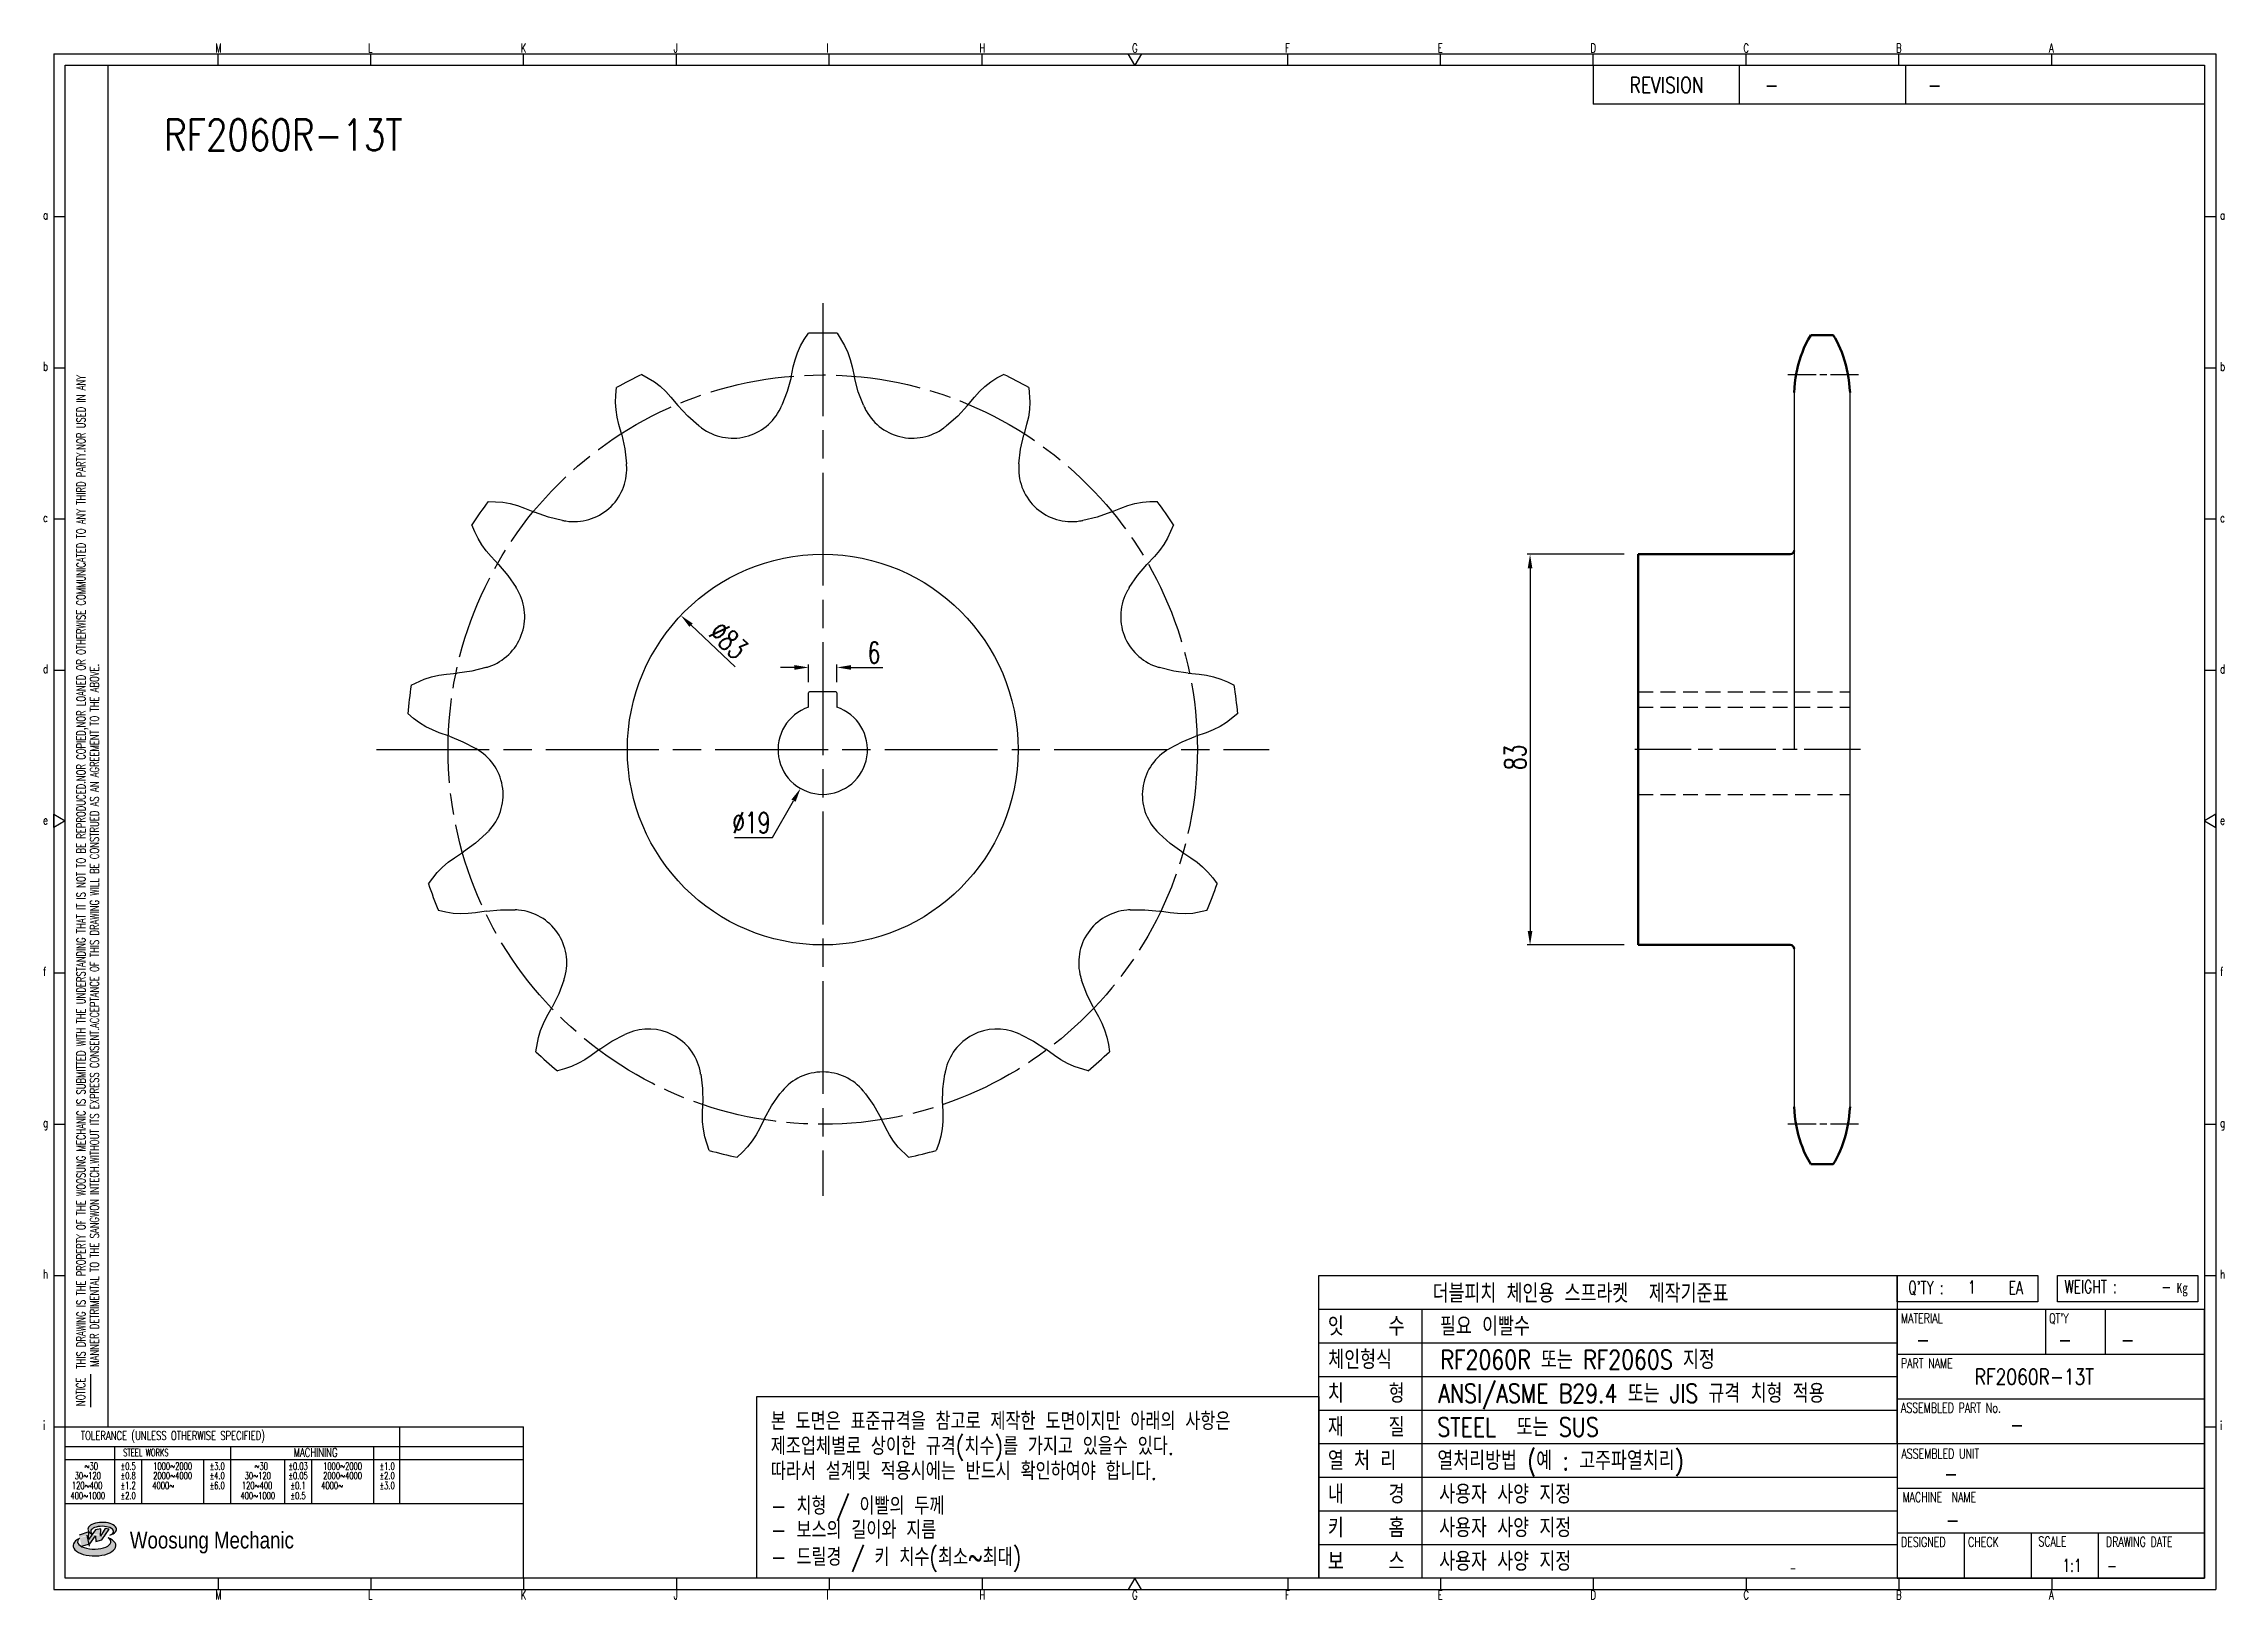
# Model space of a CAD drawing. Header units: millimetres. Extents: x 1539 to 2002, y -1904 to -1573.
import ezdxf
from ezdxf.enums import TextEntityAlignment as Align

# ---------------------------------------------------------------- set-up
doc = ezdxf.new("R2010")
doc.units = ezdxf.units.MM
for name, pattern in [('AM_ISO08W050', [18, 12, -1.5, 3, -1.5]), ('AM_ISO08W050x2', [9, 6, -0.75, 1.5, -0.75]), ('HIDDEN', [9.525, 6.35, -3.175])]:
    doc.linetypes.add(name, pattern=pattern)
for name, color, linetype, lineweight in [('AM_0', 7, 'Continuous', 50), ('CEN1', 1, 'AM_ISO08W050', 25), ('PEN_RF1', 6, 'AM_ISO08W050x2', 25)]:
    doc.layers.add(name, color=color, linetype=linetype, lineweight=lineweight)
for name, color, linetype in [('HIDDEN_RF1', 3, 'HIDDEN'), ('S-DIM', 7, 'Continuous'), ('TITLE', 7, 'Continuous'), ('도면레이아웃', 7, 'Continuous')]:
    doc.layers.add(name, color=color, linetype=linetype)
doc.styles.add('HAN', font='ROMANS.shx', dxfattribs={"width": 0.7, "bigfont": 'whgtxt.shx'})
doc.styles.add('HKD_ST2', font='romans.shx', dxfattribs={"width": 0.7, "height": 4, "bigfont": '@extfont2.shx'})
doc.styles.add('HSG', font='SIMPLEX.shx', dxfattribs={"width": 0.7, "bigfont": 'HSG.shx'})
doc.styles.add('ROMANS', font='romans.shx', dxfattribs={"width": 0.7, "bigfont": 'whgtxt.shx'})
doc.styles.add('SLDTEXTSTYLE4', font='arial.ttf', dxfattribs={"width": 0.8})
doc.dimstyles.new('RF-S3', dxfattribs={"dimscale": 3, "dimtxt": 1.5, "dimasz": 1, "dimexe": 0.2, "dimexo": 1, "dimgap": 0.3, "dimtad": 1, "dimtoh": 1, "dimdec": 1, "dimrnd": 0.01, "dimzin": 9, "dimdsep": 46, "dimtxsty": 'HSG', "dimcen": 0, "dimclrd": 1, "dimclre": 1, "dimclrt": 150, "dimazin": 2, "dimtp": 1, "dimtm": 1, "dimtfac": 0.5, "dimtdec": 1, "dimtofl": 0, "dimtmove": 0, "dimatfit": 3, "dimfxl": 0, "dimtvp": 1, "dimtolj": 2, "dimlwd": -1, "dimlwe": -1, "dimarcsym": 0})

# ---------------------------------------------------------------- blocks, each defined once
blk = doc.blocks.new('SUYWSHJH')
at = {"layer": '도면레이아웃'}
h = blk.add_hatch(color=10, dxfattribs=at)
h.paths.add_polyline_path([(1.544, 35.177), (1.554, 34.966), (1.779, 35.034), (2.054, 35.422), (1.908, 35.446), (1.728, 35.167), (1.741, 35.439), (1.547, 35.405), (1.292, 35.041), (1.295, 35.33), (0.943, 35.208), (1.03, 34.8), (1.336, 34.885)])
edge = h.paths.add_edge_path()
edge.add_ellipse((1.795, 35.421), major_axis=(-0.53, 0), ratio=0.487785, start_angle=122.36065, end_angle=403.39574)
edge.add_line((1.411, 35.244), (1.419, 35.261))
edge.add_ellipse((1.798, 35.344), major_axis=(-0.423, 0), ratio=0.444396, start_angle=131.58977, end_angle=386.19408, ccw=False)
edge = h.paths.add_edge_path()
edge.add_ellipse((1.512, 34.815), major_axis=(-0.793, 0), ratio=0.480113, start_angle=314.67633, end_angle=590.85213)
edge.add_ellipse((1.501, 34.958), major_axis=(-0.62, 0), ratio=0.43311, start_angle=331.7024, end_angle=574.42495, ccw=False)
for p, q in [((0, 90.118), (80.15, 90.118)), ((0, 90.118), (0, 33.191)), ((6.089, 89.693), (6.089, 90.118)), ((11.753, 89.693), (11.753, 90.118)), ((17.418, 89.693), (17.418, 90.118)), ((23.082, 89.693), (23.082, 90.118)), ((28.746, 89.693), (28.746, 90.118)), ((34.411, 89.693), (34.411, 90.118)), ((45.739, 89.693), (45.739, 90.118)), ((51.404, 89.693), (51.404, 90.118)), ((57.068, 89.693), (57.068, 90.118)), ((62.732, 89.693), (62.732, 90.118)), ((68.397, 89.693), (68.397, 90.118)), ((74.061, 89.693), (74.061, 90.118)), ((80.15, 90.118), (80.15, 33.191)), ((0, 84.085), (0.425, 84.085)), ((79.725, 84.085), (80.15, 84.085)), ((0, 78.478), (0.425, 78.478)), ((79.725, 78.478), (80.15, 78.478)), ((0, 72.87), (0.425, 72.87)), ((79.725, 72.87), (80.15, 72.87)), ((0, 67.262), (0.425, 67.262)), ((79.725, 67.262), (80.15, 67.262)), ((0, 56.047), (0.425, 56.047)), ((79.725, 56.047), (80.15, 56.047)), ((0, 50.439), (0.425, 50.439)), ((79.725, 50.439), (80.15, 50.439)), ((0, 44.832), (0.425, 44.832)), ((79.725, 44.832), (80.15, 44.832)), ((1.377, 39.947), (1.377, 41.174)), ((0, 39.224), (0.425, 39.224)), ((79.725, 39.224), (80.15, 39.224)), ((0, 33.191), (80.15, 33.191)), ((6.089, 33.616), (6.089, 33.191)), ((11.753, 33.616), (11.753, 33.191)), ((17.418, 33.616), (17.418, 33.191)), ((23.082, 33.616), (23.082, 33.191)), ((28.746, 33.616), (28.746, 33.191)), ((34.411, 33.616), (34.411, 33.191)), ((45.739, 33.616), (45.739, 33.191)), ((51.404, 33.616), (51.404, 33.191)), ((57.068, 33.616), (57.068, 33.191)), ((62.732, 33.616), (62.732, 33.191)), ((68.397, 33.616), (68.397, 33.191)), ((74.061, 33.616), (74.061, 33.191))]:
    blk.add_line(p, q)
at = {"color": 2}
for p, q in [((2.017, 39.224), (2.017, 89.693)), ((0.425, 39.224), (17.418, 39.224)), ((12.816, 39.224), (12.816, 36.382)), ((17.418, 33.616), (17.418, 39.224)), ((0.425, 38.487), (17.418, 38.487)), ((0.425, 38.012), (17.418, 38.012)), ((2.257, 38.487), (2.257, 36.382)), ((3.257, 38.012), (3.257, 36.382)), ((5.557, 38.012), (5.557, 36.382)), ((6.557, 38.5), (6.557, 36.382)), ((8.557, 38.012), (8.557, 36.382)), ((9.557, 38.026), (9.557, 36.382)), ((11.857, 38.487), (11.857, 36.382)), ((0.425, 36.382), (17.418, 36.382))]:
    blk.add_line(p, q, dxfattribs=at)
at = {"color": 6, "ltscale": 0.5}
for p, q in [((57.068, 89.693), (57.068, 88.246)), ((62.47, 89.693), (62.47, 88.246)), ((68.635, 89.693), (68.635, 88.246)), ((79.725, 88.246), (57.068, 88.246)), ((68.336, 38.59), (68.336, 43.563)), ((79.725, 43.563), (68.336, 43.563)), ((73.827, 43.563), (73.827, 41.905)), ((76.037, 43.563), (76.037, 41.905)), ((79.725, 38.59), (79.725, 43.563)), ((79.725, 41.905), (68.336, 41.905)), ((79.725, 40.248), (68.336, 40.248)), ((68.336, 38.59), (68.336, 33.616)), ((79.725, 38.59), (68.336, 38.59)), ((79.725, 33.616), (79.725, 38.59)), ((79.725, 36.932), (68.336, 36.932)), ((79.725, 35.274), (68.336, 35.274)), ((70.822, 33.616), (70.822, 35.274)), ((73.309, 33.616), (73.309, 35.274)), ((75.796, 33.616), (75.796, 35.274)), ((68.336, 33.616), (79.725, 33.616))]:
    blk.add_line(p, q, dxfattribs=at)
for points in [[(40.075, 89.693), (39.83, 90.118), (40.32, 90.118)], [(0.425, 89.693), (79.725, 89.693), (79.725, 33.616), (0.425, 33.616)], [(0.425, 61.679), (0, 61.433), (0, 61.924)], [(79.725, 61.679), (80.15, 61.433), (80.15, 61.924)], [(40.075, 33.616), (39.83, 33.191), (40.32, 33.191)]]:
    blk.add_lwpolyline(points, close=True)
at = {"layer": 'TITLE', "color": 20}
for p, q in [((68.336, 43.851), (68.336, 44.826)), ((68.336, 44.826), (73.54, 44.826)), ((73.54, 44.826), (73.54, 43.851)), ((74.277, 43.851), (74.277, 44.826)), ((74.277, 44.826), (79.481, 44.826)), ((79.481, 44.826), (79.481, 43.851)), ((73.54, 43.851), (68.336, 43.851)), ((79.481, 43.851), (74.277, 43.851))]:
    blk.add_line(p, q, dxfattribs=at)
at = {"layer": '도면레이아웃'}
for p, q in [((1.295, 35.33), (0.943, 35.208)), ((1.03, 34.8), (1.336, 34.885)), ((1.224, 35.208), (1.311, 34.8)), ((1.224, 35.208), (1.224, 35.208)), ((1.547, 35.405), (1.292, 35.041)), ((1.292, 35.041), (1.295, 35.33)), ((1.336, 34.885), (1.544, 35.177)), ((1.419, 35.261), (1.411, 35.244)), ((1.544, 35.177), (1.554, 34.966)), ((1.741, 35.439), (1.547, 35.405)), ((1.554, 34.966), (1.779, 35.034)), ((1.908, 35.446), (1.728, 35.167)), ((1.728, 35.167), (1.741, 35.439)), ((1.779, 35.034), (2.054, 35.422)), ((2.054, 35.422), (1.908, 35.446))]:
    blk.add_line(p, q, dxfattribs=at)
for centre, major_axis, ratio, start_param, end_param in [((1.795, 35.421), (-0.53, 0), 0.487785, 2.135596, 7.040584), ((1.512, 34.815), (-0.793, 0), 0.480113, 5.492138, 10.312315), ((1.501, 34.958), (-0.62, 0), 0.43311, 5.789299, 10.025607), ((1.798, 35.344), (-0.423, 0), 0.444396, 2.296675, 6.740358)]:
    blk.add_ellipse(centre, major_axis=major_axis, ratio=ratio, start_param=start_param, end_param=end_param, dxfattribs=at)
at = {"color": 4, "style": 'HKD_ST2', "width": 0.7}
for s, p in [('M', (5.988, 90.164)), ('L', (11.652, 90.164)), ('K', (17.316, 90.164)), ('J', (22.981, 90.164)), ('I', (28.645, 90.164)), ('H', (34.309, 90.164)), ('G', (39.974, 90.164)), ('F', (45.638, 90.164)), ('E', (51.302, 90.164)), ('D', (56.967, 90.164)), ('C', (62.631, 90.164)), ('B', (68.295, 90.164)), ('A', (73.96, 90.164)), ('a', (-0.395, 83.976)), ('a', (80.305, 83.97)), ('b', (-0.395, 78.368)), ('b', (80.305, 78.362)), ('c', (-0.395, 72.76)), ('c', (80.305, 72.754)), ('d', (-0.395, 67.153)), ('d', (80.305, 67.147)), ('e', (-0.395, 61.545)), ('e', (80.305, 61.539)), ('f', (-0.395, 55.937)), ('f', (80.305, 55.931)), ('g', (-0.395, 50.33)), ('g', (80.305, 50.324)), ('h', (-0.395, 44.722)), ('h', (80.305, 44.716)), ('i', (-0.395, 39.114)), ('i', (80.305, 39.108)), ('M', (5.988, 32.824)), ('L', (11.652, 32.824)), ('K', (17.316, 32.824)), ('J', (22.981, 32.824)), ('I', (28.645, 32.824)), ('H', (34.309, 32.824)), ('G', (39.974, 32.824)), ('F', (45.638, 32.824)), ('E', (51.302, 32.824)), ('D', (56.967, 32.824)), ('C', (62.631, 32.824)), ('B', (68.295, 32.824)), ('A', (73.96, 32.824))]:
    blk.add_text(s, height=0.326, dxfattribs=at).set_placement(p)
for s, height, style, width, p in [('REVISION', 0.5806, 'HAN', 0.8, (58.415, 88.664)), ('-', 0.581, 'HAN', 0.8, (63.426, 88.664)), ('-', 0.581, 'HAN', 0.8, (69.468, 88.664)), ("Q'TY : ", 0.4746, 'HKD_ST2', 0.7, (68.743, 44.143)), ('1', 0.475, 'HKD_ST2', 0.7, (70.957, 44.165)), ('EA', 0.4746, 'HKD_ST2', 0.7, (72.464, 44.143)), ('WEIGHT : ', 0.4746, 'HKD_ST2', 0.7, (74.536, 44.176)), ('-', 0.581, 'HAN', 0.8, (69.029, 42.157)), ('-', 0.581, 'HAN', 0.8, (74.289, 42.157)), ('-', 0.581, 'HAN', 0.8, (76.623, 42.157)), ('-', 0.581, 'HAN', 0.8, (72.515, 39.013)), ('-', 0.581, 'HAN', 0.8, (70.067, 37.189)), ('-', 0.581, 'HAN', 0.8, (70.126, 35.48)), ('1:1', 0.4746, 'HKD_ST2', 0.7, (74.458, 33.848)), ('-', 0.475, 'HKD_ST2', 0.7, (76.112, 33.837))]:
    blk.add_text(s, height=height, dxfattribs=dict(style=style, width=width)).set_placement(p)
at = {"color": 2, "style": 'HKD_ST2', "width": 0.7}
for s, p in [(' THIS DRAWING IS THE PROPERTY OF THE WOOSUNG MECHANIC IS SUBMITTED WITH THE UNDERSTANDING THAT IT IS NOT TO BE REPRODUCED.NOR COPIED,NOR LOANED OR OTHERWISE COMMUNICATED TO ANY THIRD PARTY.NOR USED IN ANY', (1.173, 41.217)), ('MANNER DETRIMENTAL TO THE SANGWON INTECH.WITHOUT ITS EXPRESS CONSENT.ACCEPTANCE OF THIS DRAWING WILL BE CONSTRUED AS AN AGREEMENT TO THE ABOVE.', (1.672, 41.447))]:
    blk.add_text(s, height=0.326266, rotation=90, dxfattribs=at).set_placement(p)
at = {"style": 'HKD_ST2', "width": 0.7}
blk.add_text('-', height=0.475, dxfattribs=at).set_placement((78.499, 44.176), align=Align.RIGHT)
at = {"color": 4, "style": 'HKD_ST2', "width": 0.7}
for s, height, p in [('MATERIAL', 0.3651, (68.474, 43.425)), ("QT'Y", 0.3651, (73.965, 43.425)), ('PART NAME', 0.3651, (68.474, 41.756)), ('ASSEMBLED PART No.', 0.36511, (68.474, 40.109)), ('ASSEMBLED UNIT', 0.36511, (68.49, 38.408)), ('MACHINE  NAME', 0.36511, (68.532, 36.794)), ('DESIGNED', 0.3651, (68.474, 35.136)), ('CHECK', 0.3651, (70.961, 35.136)), ('SCALE', 0.3651, (73.566, 35.153)), ('DRAWING DATE', 0.36511, (76.071, 35.141))]:
    blk.add_text(s, height=height, dxfattribs=at).set_placement(p, align=Align.TOP_LEFT)
at = {"style": 'HKD_ST2', "width": 0.7}
blk.add_text('NOTICE', height=0.3263, rotation=90, dxfattribs=at).set_placement((1.163, 39.988))
for s, height, style, width, p in [('TOLERANCE (UNLESS OTHERWISE SPECIFIED)', 0.32627, 'HKD_ST2', 0.7, (4.417, 38.896)), ('-', 0.326, 'ROMANS', 0.65, (64.469, 33.975))]:
    blk.add_text(s, height=height, dxfattribs=dict(style=style, width=width)).set_placement(p, align=Align.MIDDLE_CENTER)
at = {"color": 4, "style": 'HKD_ST2', "width": 0.7}
for s, height, p in [('STEEL WORKS', 0.26101, (3.416, 38.268)), ('MACHINING', 0.3263, (9.707, 38.27)), ('%%P0.5', 0.261, (2.757, 37.762)), ('%%P0.8', 0.261, (2.757, 37.411)), ('%%P3.0', 0.261, (6.057, 37.762)), ('%%P4.0', 0.261, (6.057, 37.411)), ('%%P0.03', 0.261, (9.057, 37.762)), ('%%P0.05', 0.261, (9.057, 37.411)), ('%%P1.0', 0.261, (12.357, 37.762)), ('%%P2.0', 0.261, (12.357, 37.411)), ('%%P1.2', 0.261, (2.757, 37.045)), ('%%P2.0', 0.261, (2.757, 36.67)), ('%%P6.0', 0.261, (6.057, 37.045)), ('%%P0.1', 0.261, (9.057, 37.045)), ('%%P0.5', 0.261, (9.057, 36.67)), ('%%P3.0', 0.261, (12.357, 37.045))]:
    blk.add_text(s, height=height, dxfattribs=at).set_placement(p, align=Align.MIDDLE)
for s, height, p in [('30%%126120', 0.261, (1.263, 37.411)), ('%%12630', 0.261, (1.389, 37.762)), ('2000%%1264000', 0.26101, (4.407, 37.411)), ('1000%%1262000', 0.26101, (4.407, 37.762)), ('30%%126120', 0.261, (7.563, 37.411)), ('%%12630', 0.261, (7.689, 37.762)), ('2000%%1264000', 0.26101, (10.707, 37.411)), ('1000%%1262000', 0.26101, (10.707, 37.762)), ('400%%1261000', 0.26101, (1.263, 36.67)), ('120%%126400', 0.26101, (1.237, 37.045)), ('4000%%126', 0.261, (4.061, 37.045)), ('400%%1261000', 0.26101, (7.563, 36.67)), ('120%%126400', 0.26101, (7.537, 37.045)), ('4000%%126', 0.261, (10.321, 37.045))]:
    blk.add_text(s, height=height, dxfattribs=at).set_placement(p, align=Align.MIDDLE_CENTER)
at = {"color": 1, "style": 'SLDTEXTSTYLE4', "width": 0.8}
blk.add_text('Woosung Mechanic', height=0.61957, dxfattribs=at).set_placement((2.822, 34.711))
at = {"layer": 'TITLE', "width": 0.8}
blk.add_text('Kg', height=0.3789, dxfattribs=at).set_placement((78.694, 44.176))
blk = doc.blocks.new('RF20601')
at = {"color": 150}
for p, q in [((1275.22, 18.47), (1365.55, 18.47)), ((1275.22, 18.47), (1365.55, 18.47)), ((1291.34, 18.47), (1291.34, -23.5)), ((1275.22, 13.23), (1365.55, 13.23)), ((1275.22, 7.98), (1365.55, 7.98)), ((1275.22, 2.73), (1365.55, 2.73)), ((1275.22, -2.51), (1365.55, -2.51)), ((1275.22, -7.76), (1365.55, -7.76)), ((1275.22, -13), (1365.55, -13)), ((1275.22, -18.25), (1365.55, -18.25))]:
    blk.add_line(p, q, dxfattribs=at)
blk.add_lwpolyline([(1275.22, 23.72), (1365.55, 23.72), (1365.55, -23.5), (1275.22, -23.5)], close=True, dxfattribs=at)
blk.add_lwpolyline([(1187.47, 4.85), (1275.22, 4.85), (1275.22, -23.5), (1187.47, -23.5)], close=True)
at = {"color": 150, "style": 'HAN', "width": 0.8}
for s, height, p in [('더블피치 체인용 스프라켓  제작기준표', 2.9346, (1293, 19.48)), ('잇    수 ', 2.935, (1276.65, 14.34)), ('필요 이빨수', 2.935, (1294.15, 14.34)), ('체인형식 ', 2.935, (1276.72, 9.12)), ('RF2060R 또는 RF2060S 지정', 2.9346, (1294.22, 9.12)), ('치    형', 2.935, (1276.65, 3.85)), ('ANSI/ASME B29.4 또는 JIS 규격 치형 적용', 2.9346, (1293.88, 3.85)), ('재    질', 2.935, (1276.65, -1.4)), ('STEEL  또는 SUS', 2.9346, (1293.74, -1.4)), ('열처리방법 (예 : 고주파열치리)', 2.9346, (1293.74, -6.64)), ('열 처 리', 2.935, (1276.65, -6.64)), ('내    경', 2.935, (1276.65, -11.89)), ('사용자 사양 지정', 2.935, (1294.03, -11.89)), ('키    홈', 2.935, (1276.65, -17.13)), ('사용자 사양 지정', 2.935, (1294.03, -17.13)), ('보    스', 2.935, (1276.65, -22.38)), ('사용자 사양 지정', 2.935, (1294.03, -22.38))]:
    blk.add_text(s, height=height, dxfattribs=at).set_placement(p)
at = {"style": 'HAN', "width": 0.8}
for s, p in [('본 도면은 표준규격을 참고로 제작한 도면이지만 아래의 사항은', (1189.67, -0.4)), ('제조업체별로 상이한 규격(치수)를 가지고 있을수 있다.', (1189.67, -4.29)), ('따라서 설계및 적용시에는 반드시 확인하여야 합니다.', (1189.67, -8.18)), ('- 치형 / 이빨의 두께', (1189.67, -13.62)), ('- 보스의 길이와 지름', (1189.67, -17.38)), ('- 드릴경 / 키 치수(최소~최대)', (1189.67, -21.61))]:
    blk.add_text(s, height=2.7767, dxfattribs=at).set_placement(p)
blk = doc.blocks.new('*D3')
at = {"layer": 'Defpoints', "color": 0, "transparency": 16777216}
for p in [(1674.23, -1694.71), (1734.55, -1751.72)]:
    blk.add_point(p, dxfattribs=at)
at = {"layer": 'S-DIM', "color": 1, "transparency": 16777216}
blk.add_line((1685.76, -1705.61), (1676.41, -1696.77), dxfattribs=at)
blk.add_solid([(1676.75, -1696.41), (1676.07, -1697.14), (1674.23, -1694.71)], dxfattribs=at)
at = {"layer": 'S-DIM', "color": 150, "transparency": 16777216, "insert": (1684.38, -1699.97), "char_height": 4.5, "attachment_point": 5, "rotation": 316.6172, "style": 'HSG'}
blk.add_mtext('\\A2;∅83', dxfattribs=at)
blk = doc.blocks.new('*D4')
at = {"layer": 'Defpoints', "color": 0, "transparency": 16777216}
for p in [(1709.11, -1714.97), (1699.67, -1731.46)]:
    blk.add_point(p, dxfattribs=at)
at = {"layer": 'S-DIM', "color": 1, "transparency": 16777216}
for p, q in [((1693.71, -1741.88), (1698.18, -1734.07)), ((1685.61, -1741.88), (1693.71, -1741.88))]:
    blk.add_line(p, q, dxfattribs=at)
blk.add_solid([(1697.75, -1733.82), (1698.62, -1734.31), (1699.67, -1731.46)], dxfattribs=at)
at = {"layer": 'S-DIM', "color": 150, "transparency": 16777216, "insert": (1689.21, -1738.73), "char_height": 4.5, "attachment_point": 5, "style": 'HSG'}
blk.add_mtext('\\A2;∅19', dxfattribs=at)
blk = doc.blocks.new('*D5')
at = {"layer": 'Defpoints', "color": 0, "transparency": 16777216}
for p in [(1707.39, -1705.76), (1701.39, -1711.87), (1707.39, -1711.87)]:
    blk.add_point(p, dxfattribs=at)
at = {"layer": 'S-DIM', "color": 1, "transparency": 16777216}
for p, q in [((1698.39, -1705.76), (1695.39, -1705.76)), ((1701.39, -1708.87), (1701.39, -1705.16)), ((1707.39, -1708.87), (1707.39, -1705.16)), ((1710.39, -1705.76), (1717.14, -1705.76))]:
    blk.add_line(p, q, dxfattribs=at)
for points in [[(1698.39, -1705.26), (1698.39, -1706.26), (1701.39, -1705.76)], [(1710.39, -1705.26), (1710.39, -1706.26), (1707.39, -1705.76)]]:
    blk.add_solid(points, dxfattribs=at)
at = {"layer": 'S-DIM', "color": 150, "transparency": 16777216, "insert": (1715.26, -1702.61), "char_height": 4.5, "attachment_point": 5, "style": 'HSG'}
blk.add_mtext('\\A2;6', dxfattribs=at)
blk = doc.blocks.new('*D6')
at = {"layer": 'Defpoints', "color": 0, "transparency": 16777216}
for p in [(1877.65, -1681.72), (1854.67, -1764.72), (1877.65, -1764.72)]:
    blk.add_point(p, dxfattribs=at)
at = {"layer": 'S-DIM', "color": 1, "transparency": 16777216}
for p, q in [((1874.65, -1681.72), (1854.07, -1681.72)), ((1854.67, -1684.72), (1854.67, -1761.72)), ((1874.65, -1764.72), (1854.07, -1764.72))]:
    blk.add_line(p, q, dxfattribs=at)
for points in [[(1854.17, -1684.72), (1855.17, -1684.72), (1854.67, -1681.72)], [(1854.17, -1761.72), (1855.17, -1761.72), (1854.67, -1764.72)]]:
    blk.add_solid(points, dxfattribs=at)
at = {"layer": 'S-DIM', "color": 150, "transparency": 16777216, "insert": (1851.52, -1724.85), "char_height": 4.5, "attachment_point": 5, "rotation": 90, "style": 'HSG'}
blk.add_mtext('\\A2;83', dxfattribs=at)

msp = doc.modelspace()

# ---------------------------------------------------------------- linework, layer by layer
for p, q in [((1697.65, -1644.17), (1698.13, -1641.92)), ((1710.64, -1641.92), (1711.13, -1644.17)), ((1672.15, -1648.33), (1673.62, -1650.1)), ((1735.16, -1650.1), (1736.63, -1648.33)), ((1910.75, -1647.35), (1910.75, -1723.22)), ((1922.65, -1799.09), (1922.65, -1647.35)), ((1661.69, -1656.36), (1661.07, -1654.14)), ((1747.71, -1654.14), (1747.09, -1656.36)), ((1641.04, -1671.89), (1643.16, -1672.77)), ((1765.61, -1672.77), (1767.74, -1671.89)), ((1635.51, -1683.86), (1633.93, -1682.18)), ((1774.85, -1682.18), (1773.27, -1683.86)), ((1624.44, -1707.21), (1626.73, -1707)), ((1782.04, -1707), (1784.34, -1707.21)), ((1701.39, -1714.2), (1701.39, -1711.12)), ((1707.19, -1710.92), (1701.59, -1710.92)), ((1707.39, -1711.12), (1707.39, -1714.2)), ((1625.11, -1720.38), (1622.93, -1719.63)), ((1785.85, -1719.63), (1783.67, -1720.38)), ((1626.16, -1746.2), (1628.09, -1744.95)), ((1780.69, -1744.95), (1782.62, -1746.2)), ((1632.87, -1757.54), (1630.6, -1757.89)), ((1778.18, -1757.89), (1775.91, -1757.54)), ((1910.75, -1765.52), (1910.75, -1799.09)), ((1645.8, -1779.92), (1646.93, -1777.91)), ((1761.85, -1777.91), (1762.98, -1779.92)), ((1657.02, -1786.85), (1655.16, -1788.21)), ((1753.62, -1788.21), (1751.76, -1786.85)), ((1678.86, -1800.65), (1678.93, -1798.35)), ((1692.01, -1801.58), (1691.01, -1803.65)), ((1717.77, -1803.65), (1716.77, -1801.58)), ((1729.85, -1798.35), (1729.92, -1800.65))]:
    msp.add_line(p, q)
for points in [[(1698.13, -1641.92), (1698.53, -1640.4), (1699.05, -1638.92), (1699.7, -1637.46), (1700.47, -1636.08), (1701.34, -1634.77)], [(1707.43, -1634.77), (1709.04, -1637.38), (1709.7, -1638.83), (1710.23, -1640.35), (1710.64, -1641.92)], [(1665.98, -1643.49), (1668.62, -1645.05), (1669.87, -1646.03), (1671.05, -1647.12), (1672.15, -1648.33)], [(1697.65, -1644.17), (1696.85, -1647.13), (1695.72, -1650.06)], [(1713.06, -1650.06), (1711.94, -1647.19), (1711.13, -1644.17)], [(1736.63, -1648.33), (1737.69, -1647.16), (1738.83, -1646.09), (1740.09, -1645.11), (1741.41, -1644.24), (1742.8, -1643.49)], [(1661.07, -1654.14), (1660.71, -1652.61), (1660.48, -1651.06), (1660.38, -1649.47), (1660.42, -1647.88), (1660.59, -1646.32)], [(1748.19, -1646.32), (1748.4, -1649.37), (1748.31, -1650.96), (1748.08, -1652.56), (1747.71, -1654.14)], [(1678.07, -1654.41), (1675.74, -1652.38), (1673.62, -1650.1)], [(1735.16, -1650.1), (1733.08, -1652.35), (1730.71, -1654.41)], [(1661.69, -1656.36), (1662.36, -1659.35), (1662.71, -1662.47)], [(1746.07, -1662.47), (1746.41, -1659.4), (1747.09, -1656.36)], [(1633.33, -1670.47), (1636.39, -1670.63), (1637.96, -1670.91), (1639.51, -1671.33), (1641.04, -1671.89)], [(1767.74, -1671.89), (1769.22, -1671.35), (1770.73, -1670.93), (1772.3, -1670.64), (1773.87, -1670.49), (1775.45, -1670.47)], [(1633.93, -1682.18), (1632.9, -1680.99), (1631.98, -1679.73), (1631.15, -1678.36), (1630.45, -1676.95), (1629.87, -1675.48)], [(1649.11, -1674.52), (1646.11, -1673.81), (1643.16, -1672.77)], [(1765.61, -1672.77), (1762.72, -1673.8), (1759.67, -1674.52)], [(1778.91, -1675.48), (1777.67, -1678.28), (1776.85, -1679.65), (1775.91, -1680.95), (1774.85, -1682.18)], [(1635.51, -1683.86), (1637.49, -1686.2), (1639.26, -1688.8)], [(1769.52, -1688.8), (1771.25, -1686.24), (1773.27, -1683.86)], [(1616.95, -1709.53), (1619.74, -1708.26), (1621.26, -1707.78), (1622.83, -1707.43), (1624.44, -1707.21)], [(1632.81, -1705.79), (1629.82, -1706.56), (1626.73, -1707)], [(1782.04, -1707), (1779.01, -1706.57), (1775.96, -1705.79)], [(1784.34, -1707.21), (1785.9, -1707.42), (1787.43, -1707.75), (1788.95, -1708.22), (1790.42, -1708.82), (1791.83, -1709.53)], [(1622.93, -1719.63), (1621.47, -1719.05), (1620.06, -1718.36), (1618.7, -1717.54), (1617.41, -1716.61), (1616.22, -1715.58)], [(1792.56, -1715.58), (1790.16, -1717.49), (1788.8, -1718.31), (1787.36, -1719.03), (1785.85, -1719.63)], [(1625.11, -1720.38), (1627.95, -1721.53), (1630.72, -1723.01)], [(1778.06, -1723.01), (1780.78, -1721.55), (1783.67, -1720.38)], [(1632.91, -1741.05), (1630.62, -1743.12), (1628.09, -1744.95)], [(1780.69, -1744.95), (1778.2, -1743.15), (1775.87, -1741.05)], [(1620.61, -1751.73), (1622.48, -1749.31), (1623.61, -1748.18), (1624.83, -1747.14), (1626.16, -1746.2)], [(1782.62, -1746.2), (1783.91, -1747.11), (1785.1, -1748.11), (1786.23, -1749.24), (1787.26, -1750.45), (1788.17, -1751.73)], [(1630.6, -1757.89), (1629.03, -1758.07), (1627.47, -1758.11), (1625.87, -1758.01), (1624.3, -1757.78), (1622.77, -1757.43)], [(1632.87, -1757.54), (1635.92, -1757.24), (1639.07, -1757.27)], [(1769.71, -1757.27), (1772.8, -1757.24), (1775.91, -1757.54)], [(1786.01, -1757.43), (1783, -1758), (1781.41, -1758.1), (1779.8, -1758.07), (1778.18, -1757.89)], [(1649.39, -1772.22), (1648.32, -1775.12), (1646.93, -1777.91)], [(1761.85, -1777.91), (1760.48, -1775.17), (1759.39, -1772.22)], [(1643.46, -1787.4), (1643.99, -1784.38), (1644.46, -1782.86), (1645.06, -1781.37), (1645.8, -1779.92)], [(1657.02, -1786.85), (1659.58, -1785.16), (1662.37, -1783.73)], [(1746.41, -1783.73), (1749.16, -1785.14), (1751.76, -1786.85)], [(1762.98, -1779.92), (1763.7, -1781.32), (1764.29, -1782.77), (1764.77, -1784.29), (1765.11, -1785.84), (1765.32, -1787.4)], [(1655.16, -1788.21), (1653.86, -1789.1), (1652.49, -1789.86), (1651.04, -1790.51), (1649.54, -1791.04), (1648.02, -1791.44)], [(1760.76, -1791.44), (1757.83, -1790.55), (1756.37, -1789.9), (1754.97, -1789.12), (1753.62, -1788.21)], [(1678.46, -1792.17), (1678.86, -1795.23), (1678.93, -1798.35)], [(1729.85, -1798.35), (1729.91, -1795.29), (1730.32, -1792.17)], [(1692.01, -1801.58), (1693.5, -1798.89), (1695.3, -1796.32)], [(1713.47, -1796.32), (1715.25, -1798.85), (1716.77, -1801.58)], [(1680.27, -1808.37), (1679.33, -1805.45), (1679.04, -1803.88), (1678.88, -1802.28), (1678.86, -1800.65)], [(1729.92, -1800.65), (1729.9, -1802.23), (1729.75, -1803.79), (1729.47, -1805.36), (1729.05, -1806.88), (1728.51, -1808.37)], [(1691.01, -1803.65), (1690.26, -1805.03), (1689.4, -1806.34), (1688.42, -1807.6), (1687.35, -1808.76), (1686.18, -1809.82)], [(1722.6, -1809.82), (1720.42, -1807.67), (1719.43, -1806.42), (1718.55, -1805.08), (1717.77, -1803.65)]]:
    msp.add_lwpolyline(points)
msp.add_circle((1704.39, -1723.22), 41.5)
for centre, radius, start, end in [((1704.39, -1723.22), 88.5, 88.0281, 91.9719), ((1704.39, -1723.22), 88.5, 115.7204, 119.6642), ((1704.39, -1723.22), 88.5, 60.3358, 64.2796), ((1685.32, -1645.84), 11.21, 233.4615, 334.2308), ((1669.3, -1638.11), 28.99, 334.2308, 335.6472), ((1739.48, -1638.11), 28.99, 204.3528, 205.7692), ((1723.46, -1645.84), 11.21, 205.7692, 306.5385), ((1695.91, -1631.55), 28.99, 232.0451, 233.4615), ((1712.87, -1631.55), 28.99, 306.5385, 307.9549), ((1651.54, -1663.57), 11.21, 261.1538, 1.9231), ((1633.77, -1664.16), 28.99, 1.9231, 3.3395), ((1775.01, -1664.16), 28.99, 176.6605, 178.0769), ((1757.24, -1663.57), 11.21, 178.0769, 278.8462), ((1704.39, -1723.22), 88.5, 143.4127, 147.3565), ((1704.39, -1723.22), 88.5, 32.6435, 36.5873), ((1654.28, -1645.99), 28.99, 259.7374, 261.1538), ((1754.5, -1645.99), 28.99, 278.8462, 280.2626), ((1629.87, -1694.96), 11.21, 288.8461, 29.6154), ((1614.41, -1703.75), 28.99, 29.6154, 31.0318), ((1778.9, -1694.96), 11.21, 150.3846, 251.1539), ((1794.37, -1703.75), 28.99, 148.9682, 150.3846), ((1704.39, -1723.22), 88.5, 171.105, 175.0488), ((1624.13, -1678.13), 28.99, 287.4298, 288.8462), ((1784.65, -1678.13), 28.99, 251.1538, 252.5702), ((1704.39, -1723.22), 88.5, 4.9512, 8.895), ((1704.39, -1723.22), 9.5, 108.4085, 71.5915), ((1701.59, -1711.12), 0.2, 90, 180), ((1707.19, -1711.12), 0.2, 0, 90), ((1615.67, -1747.79), 28.99, 57.3077, 58.7241), ((1625.28, -1732.82), 11.21, 316.5384, 57.3077), ((1783.5, -1732.82), 11.21, 122.6923, 223.4616), ((1793.11, -1747.79), 28.99, 121.2759, 122.6923), ((1612.37, -1720.59), 28.99, 315.1221, 316.5385), ((1796.41, -1720.59), 28.99, 223.4615, 224.8779), ((1704.39, -1723.22), 88.5, 198.7973, 202.7411), ((1704.39, -1723.22), 88.5, 337.2589, 341.2027), ((1637.25, -1786.2), 28.99, 85, 86.4164), ((1638.8, -1768.49), 11.21, 344.2307, 85), ((1769.98, -1768.49), 11.21, 95, 195.7693), ((1771.53, -1786.2), 28.99, 93.5836, 95), ((1621.69, -1763.66), 28.99, 342.8144, 344.2308), ((1787.09, -1763.66), 28.99, 195.7692, 197.1856), ((1674.21, -1810.19), 28.99, 112.6923, 114.1087), ((1667.35, -1793.78), 11.21, 11.923, 112.6924), ((1741.43, -1793.78), 11.21, 67.3076, 168.077), ((1734.56, -1810.19), 28.99, 65.8913, 67.3077), ((1704.39, -1723.22), 88.5, 226.4896, 230.4335), ((1704.39, -1723.22), 88.5, 309.5665, 313.5104), ((1649.95, -1797.46), 28.99, 10.5067, 11.9231), ((1704.39, -1802.91), 11.21, 39.6153, 140.3847), ((1758.83, -1797.46), 28.99, 168.0769, 169.4933), ((1718.09, -1814.25), 28.99, 140.3846, 141.801), ((1690.69, -1814.25), 28.99, 38.199, 39.6154), ((1704.39, -1723.22), 88.5, 254.1819, 258.1258), ((1704.39, -1723.22), 88.5, 281.8742, 285.8181)]:
    msp.add_arc(centre, radius, start, end)
at = {"layer": 'AM_0'}
for p, q in [((1914.32, -1635.15), (1919.08, -1635.15)), ((1911.66, -1641.46), (1911.28, -1643.13)), ((1922.11, -1643.13), (1921.73, -1641.46)), ((1877.65, -1681.72), (1909.95, -1681.72)), ((1877.65, -1681.72), (1877.65, -1764.72)), ((1877.65, -1764.72), (1909.95, -1764.72)), ((1911.66, -1804.98), (1911.28, -1803.3)), ((1922.11, -1803.3), (1921.73, -1804.98)), ((1914.32, -1811.29), (1919.08, -1811.29))]:
    msp.add_line(p, q, dxfattribs=at)
for points in [[(1914.32, -1635.15), (1913.75, -1636.1), (1913.2, -1637.15), (1912.85, -1637.93), (1912.52, -1638.76), (1912.2, -1639.63), (1911.92, -1640.52), (1911.66, -1641.46)], [(1921.73, -1641.46), (1921.48, -1640.54), (1921.2, -1639.65), (1920.9, -1638.81), (1920.57, -1637.98), (1920.21, -1637.2), (1919.85, -1636.46), (1919.47, -1635.78), (1919.08, -1635.15)], [(1910.75, -1647.35), (1910.82, -1646.34), (1910.93, -1645.31), (1911.08, -1644.23), (1911.28, -1643.13)], [(1922.11, -1643.13), (1922.31, -1644.22), (1922.46, -1645.28), (1922.57, -1646.33), (1922.65, -1647.35)], [(1910.75, -1799.09), (1910.82, -1800.09), (1910.93, -1801.13), (1911.08, -1802.2), (1911.28, -1803.3)], [(1922.11, -1803.3), (1922.31, -1802.22), (1922.46, -1801.15), (1922.57, -1800.1), (1922.65, -1799.09)], [(1914.32, -1811.29), (1913.75, -1810.33), (1913.2, -1809.28), (1912.85, -1808.5), (1912.52, -1807.68), (1912.2, -1806.81), (1911.92, -1805.91), (1911.66, -1804.98)], [(1921.73, -1804.98), (1921.48, -1805.9), (1921.2, -1806.78), (1920.9, -1807.63), (1920.57, -1808.45), (1920.21, -1809.24), (1919.85, -1809.97), (1919.47, -1810.65), (1919.08, -1811.29)]]:
    msp.add_lwpolyline(points, dxfattribs=at)
for centre, start, end in [((1909.95, -1680.92), 270, 360), ((1909.95, -1765.52), 0, 90)]:
    msp.add_arc(centre, 0.8, start, end, dxfattribs=at)
at = {"layer": 'CEN1', "color": 1, "linetype": 'AM_ISO08W050x2', "ltscale": 4}
for p, q in [((1704.39, -1628.38), (1704.39, -1818.05)), ((1609.55, -1723.22), (1799.23, -1723.22))]:
    msp.add_line(p, q, dxfattribs=at)
at = {"layer": 'CEN1', "color": 1, "linetype": 'AM_ISO08W050x2', "ltscale": 2}
msp.add_line((1924.9, -1723.22), (1875.4, -1723.22), dxfattribs=at)
at = {"layer": 'HIDDEN_RF1', "ltscale": 0.5}
for p, q in [((1877.65, -1710.92), (1922.65, -1710.92)), ((1877.65, -1714.2), (1922.65, -1714.2)), ((1877.65, -1732.72), (1922.65, -1732.72))]:
    msp.add_line(p, q, dxfattribs=at)
at = {"layer": 'PEN_RF1'}
for p, q in [((1924.47, -1643.62), (1908.93, -1643.62)), ((1924.47, -1802.82), (1908.93, -1802.82))]:
    msp.add_line(p, q, dxfattribs=at)
at = {"layer": 'PEN_RF1', "ltscale": 3}
msp.add_circle((1704.39, -1723.22), 79.6, dxfattribs=at)

# ---------------------------------------------------------------- block references
for name, p, xscale, yscale, zscale in [('SUYWSHJH', (1541.01, -2091.89), 5.731689599999998, 5.731689599999998, 5.731689599999998), ('RF20601', (74.45, -1867.24), 1.3608, 1.3608, 1.3608)]:
    msp.add_blockref(name, p, dxfattribs=dict(xscale=xscale, yscale=yscale, zscale=zscale))

# ---------------------------------------------------------------- texts
at = {"style": 'HAN', "width": 0.8}
for height, p in [(6.6557, (1564.44, -1595.96)), (3.3279, (1949.14, -1858.12))]:
    msp.add_text('RF2060R-13T', height=height, dxfattribs=at).set_placement(p)

# ---------------------------------------------------------------- dimensions: what is measured, and where the dimension line sits
at = {"layer": 'S-DIM'}
dim = msp.add_linear_dim(base=(1854.67, -1764.72), p1=(1877.65, -1681.72), p2=(1877.65, -1764.72), angle=90, dimstyle='RF-S3', dxfattribs=at)
dim.commit()
dim.dimension.update_dxf_attribs({"geometry": '*D6', "text_midpoint": (1854.67, -1724.85), "dimtype": 128})
for p1, p2, picture, middle in [((1734.55, -1751.72), (1674.23, -1694.71), '*D3', (1682.22, -1702.26)), ((1709.11, -1714.97), (1699.67, -1731.46), '*D4', (1689.21, -1741.88))]:
    dim = msp.add_diameter_dim_2p(p1=p1, p2=p2, dimstyle='RF-S3', dxfattribs=at)
    dim.commit()
    dim.dimension.update_dxf_attribs({"geometry": picture, "text_midpoint": middle, "dimtype": 131})
dim = msp.add_linear_dim(base=(1707.39, -1705.76), p1=(1701.39, -1711.87), p2=(1707.39, -1711.87), dimstyle='RF-S3', dxfattribs=at)
dim.commit()
dim.dimension.update_dxf_attribs({"geometry": '*D5', "text_midpoint": (1715.26, -1705.76), "dimtype": 128})

doc.saveas('drawing.dxf')
